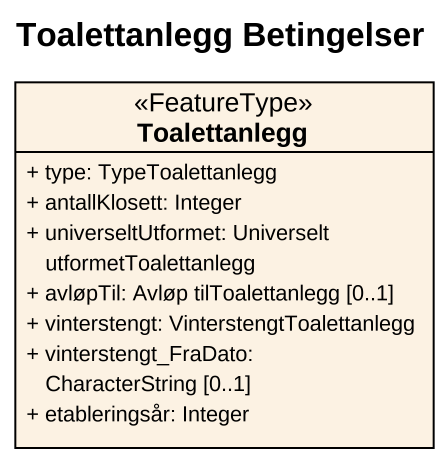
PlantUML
@startuml
title Toalettanlegg Betingelser
hide circle
hide empty members
skinparam classAttributeIconSize 0
class Toalettanlegg <<FeatureType>> {
  + type: TypeToalettanlegg
  + antallKlosett: Integer
  + universeltUtformet: Universelt utformetToalettanlegg
  + avløpTil: Avløp tilToalettanlegg [0..1]
  + vinterstengt: VinterstengtToalettanlegg
  + vinterstengt_FraDato: CharacterString [0..1]
  + etableringsår: Integer
}
@enduml
